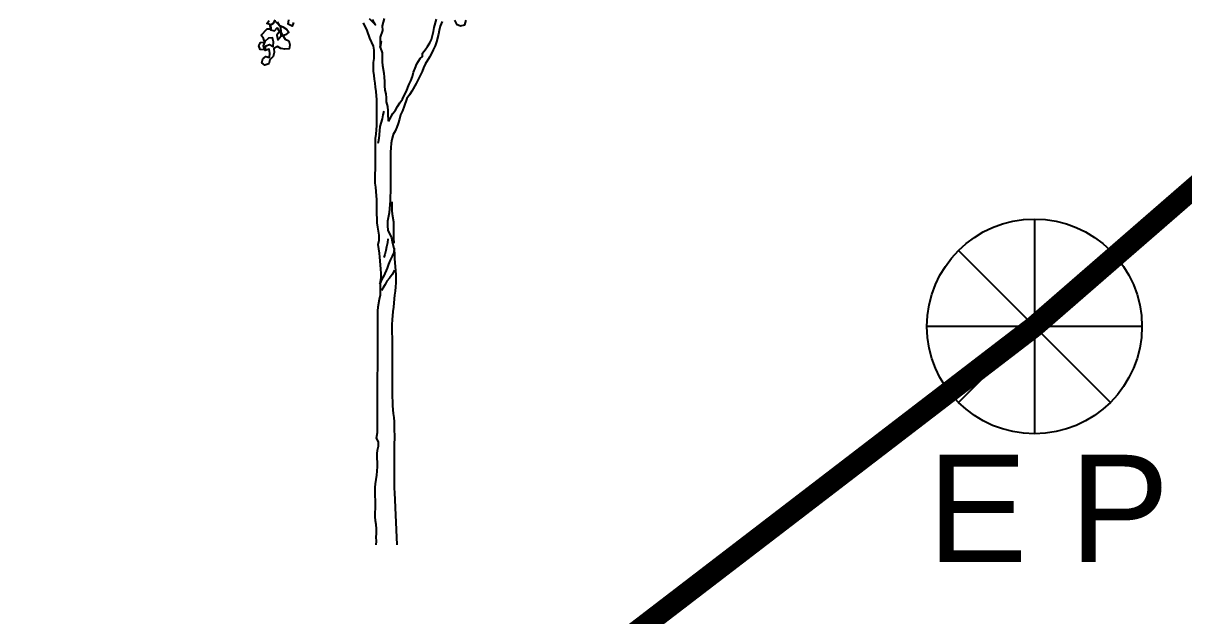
# Model space of a CAD drawing. Header units: inches. Extents: x 350994 to 353538, y 1581369 to 1583842.
# Drawn here: x 351219.11 to 351224.51, y 1582979.36 to 1582982.12 of the extents above; entities that cross this region are included whole.
import ezdxf

# ---------------------------------------------------------------- set-up
doc = ezdxf.new("R2010")
doc.units = ezdxf.units.IN
doc.header["$MEASUREMENT"] = 0
doc.linetypes.add('1', pattern=[0])
for name, color, linetype in [('EP TF', 5, 'Continuous'), ("ROAD'S", 1, '1'), ('TREE', 81, '1')]:
    doc.layers.add(name, color=color, linetype=linetype)
doc.styles.get("Standard").update_dxf_attribs({"font": 'arial.ttf'})

# ---------------------------------------------------------------- blocks, each defined once
blk = doc.blocks.new('EP')
at = {"color": 220}
for points in [[(0, 12.5), (0, -12.5)], [(-8.84, 8.84), (8.84, -8.84)], [(-8.84, -8.84), (8.84, 8.84)], [(12.5, 0), (-12.5, 0)]]:
    blk.add_lwpolyline(points, dxfattribs=at)
blk.add_circle((0, 0), 12.5, dxfattribs=at)
blk.add_text('E P', height=12.5, dxfattribs=at).set_placement((-12.44, -27.44))
blk = doc.blocks.new('TREE_4')
at = {"color": 94}
for points in [[(-60, 4320.7), (-8, 4268.6), (-34, 4312)], [(-2.9, -31.8), (0, 0), (-2.9, 31.8), (0.1, 63.6), (0.1, 101.2), (-2.8, 135.9), (-8.5, 167.7), (-11.4, 202.4), (-11.3, 237.1), (-8.4, 268.9), (-8.4, 338.3), (-11.2, 370.1), (-11.2, 442.4), (-8.2, 474.2), (3.4, 543.6), (6.3, 578.3), (9.2, 615.8), (9.3, 650.5), (6.4, 685.2), (6.4, 719.9), (9.4, 751.7), (15.2, 783.5), (15.2, 821.1), (0.8, 850), (9.5, 896.3), (10, 1900.6), (12.9, 1935.3), (24.6, 1998.9), (33.3, 2036.5), (33.4, 2143.5), (39.2, 2178.2), (39.2, 2215.8), (36.4, 2247.6), (33.5, 2282.3), (27.8, 2345.9), (24.9, 2380.6), (19.2, 2415.3), (13.4, 2452.9), (22.1, 2487.6), (22.2, 2528), (16.4, 2562.7), (10.7, 2594.5), (4.9, 2629.3), (4.9, 2666.8), (2.1, 2701.5), (2.2, 2823), (-0.7, 2854.8), (-6.4, 2924.2), (-12.1, 2958.9), (-12.1, 3034), (-9.1, 3074.5), (-8.9, 3329), (-3.1, 3363.6), (-0.2, 3398.3), (2.8, 3435.9), (3, 3649.9), (0.1, 3681.7), (-2.8, 3716.4), (-8.5, 3751.1), (-11.4, 3785.8), (-17.1, 3817.6), (-20, 3849.4), (-25.7, 3884.1), (-25.7, 3956.4), (-19.9, 3988.2), (-19.8, 4057.6), (-25.6, 4092.3), (-54.4, 4155.9), (-77.5, 4219.5), (-106.3, 4283.2)], [(645.4, 4305.6), (659.9, 4273.8), (694.5, 4259.3), (729.2, 4268), (740.8, 4305.5)], [(-684.7, 4287.1), (-698, 4256), (-729.2, 4273.3), (-724.3, 4308.2)], [(-822, 4292.5), (-804.6, 4264.5), (-773.5, 4251.2), (-744.2, 4231.8), (-724.8, 4205.9), (-752.7, 4184.5), (-785.1, 4175.1), (-792.5, 4209.7), (-753.5, 4149.7), (-724.3, 4134.3), (-715, 4101.9), (-722, 4068.9), (-756.7, 4065.7), (-789.7, 4072.7), (-818.9, 4088), (-849, 4072.6), (-845.7, 4038), (-854.9, 4007), (-882.5, 3977.4), (-889.5, 3944.4), (-921.9, 3935.1), (-947.1, 3954.6), (-938, 3985.6), (-914.2, 4006.9), (-883.2, 3997.8), (-882.4, 4032.6), (-885.6, 4067.3), (-920, 4055.8), (-915.2, 4094.9), (-882.8, 4104.2), (-853.7, 4088.9), (-850.9, 4125.8), (-858.2, 4160.3), (-892.9, 4157), (-922.6, 4129.4), (-935.7, 4094.1), (-926.4, 4061.7), (-961.2, 4062.6), (-972.5, 4092.8), (-957.1, 4122), (-922.5, 4125.3), (-933.8, 4155.6), (-953.1, 4181.5), (-903.8, 4234.4), (-869, 4233.6), (-874.2, 4266.1), (-907.4, 4277.2), (-887.8, 4302.4)], [(-838.9, 4308.3), (-854.2, 4279.1), (-882.3, 4261.7), (-874.9, 4227.2), (-843.9, 4218.1), (-820.3, 4243.5), (-800.8, 4213.5), (-822.2, 4182), (-814.7, 4143.4), (-787.2, 4177.1), (-786.4, 4211.9), (-791.6, 4244.5), (-813.1, 4272.4), (-834.4, 4296.1)], [(98.2, 3470.5), (118.5, 3505.2), (135.8, 3534.1), (156.1, 3563), (173.5, 3591.9), (193.8, 3623.7), (214, 3652.6), (228.5, 3684.4), (245.9, 3713.3), (269.1, 3776.9), (283.6, 3805.8), (298, 3840.4), (306.7, 3875.1), (318.3, 3909.8), (332.8, 3944.5), (361.8, 3987.8), (379.1, 4005.2), (379.2, 4034.1), (402.3, 4060.1), (422.6, 4089), (440, 4117.9), (454.5, 4146.8), (463.2, 4178.6), (471.9, 4213.3), (477.7, 4245.1), (495.1, 4314.4)], [(64.3, 4320.6), (46.9, 4259.9), (49.7, 4219.4), (29.4, 4164.5), (29.4, 4083.6), (38.1, 4129.8), (29.4, 4083.6), (46.7, 4037.3), (46.6, 3962.1), (49.5, 3930.3), (61, 3866.7), (63.8, 3834.9), (66.7, 3800.2), (66.7, 3762.6), (69.5, 3727.9), (78.2, 3696.1), (81, 3664.3), (81, 3629.6), (89.6, 3592), (92.5, 3557.3), (92.5, 3519.7), (95.3, 3482.1), (98.2, 3470.5)], [(541.3, 4294.1), (526.8, 4256.6), (518.1, 4221.9), (512.3, 4190.1), (494.9, 4126.5), (483.3, 4094.7), (468.8, 4060), (454.3, 4031.1), (437, 3999.3), (402.2, 3941.5), (387.7, 3912.6), (376.1, 3880.8), (326.9, 3782.6), (292.1, 3719), (271.9, 3690.1), (251.6, 3658.3), (228.4, 3594.7), (213.9, 3557.2), (199.4, 3522.5), (190.7, 3487.8), (179.1, 3453.1), (167.5, 3421.3), (153.1, 3389.5), (138.6, 3360.6), (127, 3320.2), (121.2, 3288.4), (118.2, 3250.8), (115.3, 3216.1), (115, 2883.6), (112.1, 2851.8), (112.1, 2814.2), (109.1, 2782.4), (103.3, 2713), (91.7, 2643.6), (91.6, 2606), (94.5, 2571.3), (123.3, 2507.7), (129.1, 2475.9), (146.4, 2406.5), (149.2, 2371.8), (149.2, 2334.2), (152.1, 2302.4), (154.9, 2267.7), (160.7, 2204.1), (160.6, 2134.7), (157.7, 2102.9), (154.7, 2065.3), (148.9, 2033.5), (143.1, 1969.9), (140.2, 1932.3), (134.3, 1897.6), (128.5, 1828.2), (125.6, 1790.7), (125.5, 1718.4), (128.4, 1686.6), (128.3, 1188.2), (131.2, 1156.4), (131.1, 1118.8), (136.9, 1055.2), (142.6, 1020.5), (145.5, 985.8), (145.4, 910.6), (148.3, 878.8), (148.2, 844.1), (145.3, 809.4), (145, 433.6), (147.8, 401.8), (167.8, -30.6)], [(60.7, 3554.4), (52, 3522.6), (46.2, 3490.8), (28.8, 3427.2), (25.8, 3392.5), (20, 3328.9), (14.2, 3297.1), (11.3, 3285.6)], [(126.5, 2805.5), (126.4, 2733.2), (129.3, 2701.4), (140.8, 2637.8), (140.7, 2499), (143.5, 2467.2), (143.5, 2461.4)], [(94.4, 2499.1), (91.5, 2464.4), (82.8, 2432.6), (77, 2400.8), (68.3, 2369), (59.6, 2343)], [(146.4, 2420.9), (143.5, 2386.3), (129, 2354.5), (111.6, 2322.7), (100, 2288), (88.4, 2256.2), (59.4, 2192.6), (45, 2163.7), (30.5, 2131.9), (24.7, 2123.3)], [(149.1, 2238.8), (128.8, 2204.1), (108.6, 2172.3), (85.4, 2149.2), (70.9, 2120.3), (53.6, 2091.4), (42, 2071.2)]]:
    blk.add_lwpolyline(points, dxfattribs=at)

msp = doc.modelspace()

# ---------------------------------------------------------------- linework, layer by layer
at = {"layer": "ROAD'S", "lineweight": 5, "const_width": 0.1}
msp.add_lwpolyline([(351317.4871, 1583228.5026), (351313.1022, 1583226.1429), (351310.1055, 1583221.3576), (351294.0496, 1583162.9198), (351273.8024, 1583085.9251), (351258.3686, 1583027.8719), (351254.4204, 1583019.4647), (351250.1705, 1583012.0376), (351241.9446, 1583000.4032), (351234.518, 1582991.1913), (351227.9147, 1582984.2722), (351223.8151, 1582980.7082), (351216.0749, 1582974.7677), (351205.729, 1582968.0539), (351195.1609, 1582963.4015), (351186.7031, 1582961.4753), (351180.0283, 1582961.0081), (351164.4301, 1582964.1734), (351151.0211, 1582970.189), (351133.8071, 1582982.7568), (351124.847, 1582989.5379), (351104.2439, 1583004.2965), (351093.6912, 1583010.1622)], dxfattribs=at)

# ---------------------------------------------------------------- block references
at = {"layer": 'EP TF', "lineweight": 5, "xscale": 0.03999999997904524, "yscale": 0.0400000000372529, "zscale": 0.04000000000000625}
msp.add_blockref('EP', (351223.8151, 1582980.7082, 116.2798), dxfattribs=at)
at = {"layer": 'TREE', "lineweight": 5, "xscale": 0.0005632341344607994, "yscale": 0.0005632341490127146, "zscale": 0.0005632341444477617}
msp.add_blockref('TREE_4', (351220.7535, 1582979.7088), dxfattribs=at)

doc.saveas('drawing.dxf')
